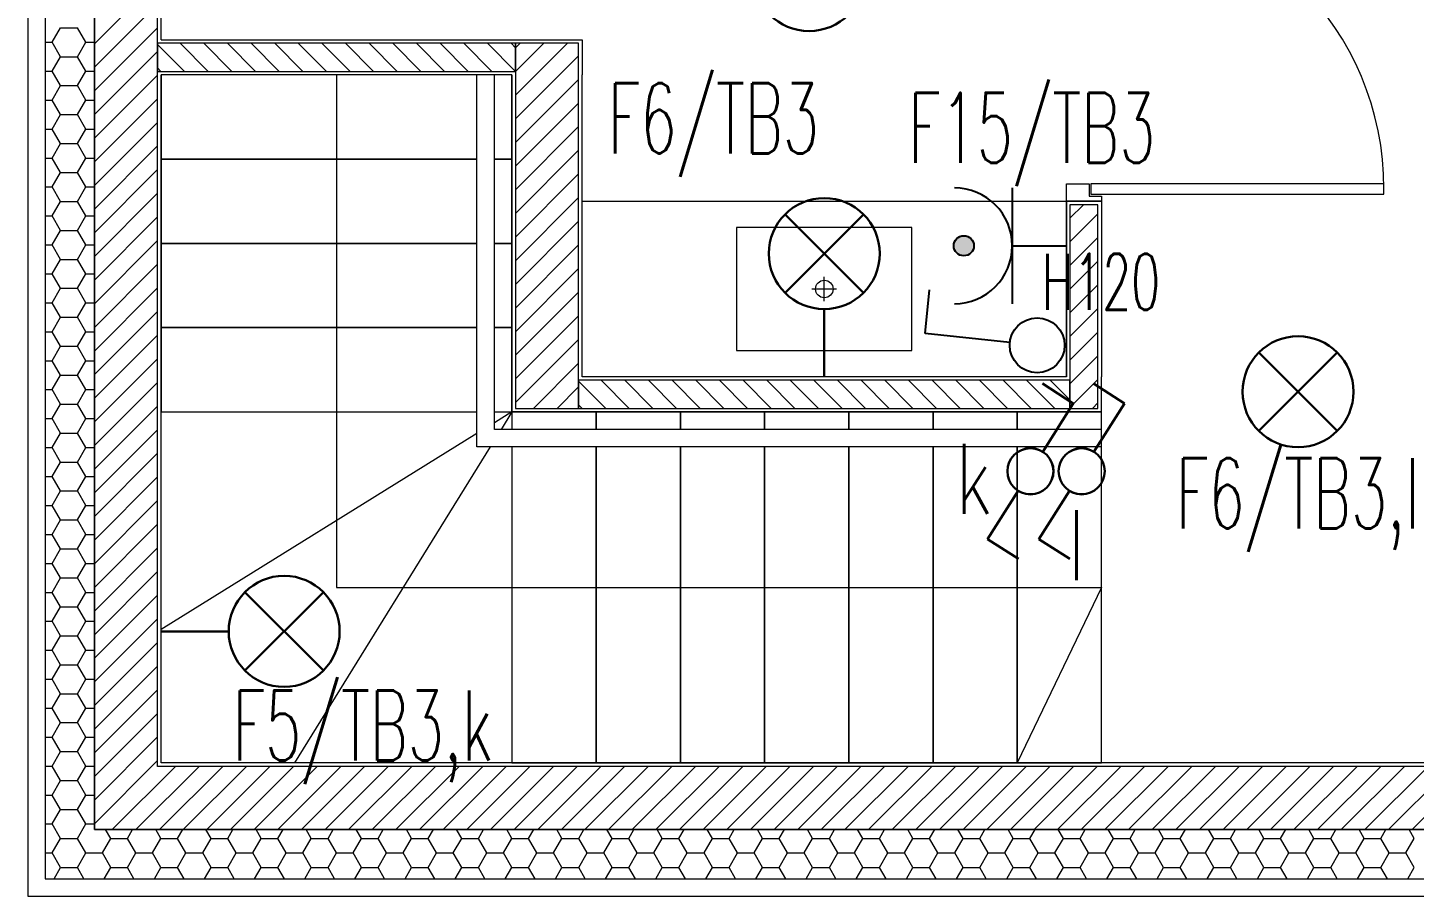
# Model space of a CAD drawing. Header units: millimetres. Extents: x 1780 to 154263, y -7240 to 17216.
# Drawn here: x 75131.7 to 75526.8, y 3478.2 to 3725.7 of the extents above; entities that cross this region are included whole.
import ezdxf

# ---------------------------------------------------------------- set-up
doc = ezdxf.new("R2010")
doc.units = ezdxf.units.MM
doc.linetypes.add('ACAD_ISO03W100', pattern=[30, 12, -18])
for name, color, linetype, lineweight in [('2d_SX_aranżacja drukowana', 200, 'Continuous', 5), ('2d_SX_gruba przekroje', 90, 'Continuous', 20), ('2d_SX_oznaczenia', 40, 'Continuous', 0), ('2d_SX_stolarka drzwiowa', 211, 'Continuous', 5), ('2d_SX_stolarka okznaczenia', 251, 'Continuous', 5), ('2d_SX_szraf', 251, 'Continuous', 0), ('2d_SX_warstwy', 181, 'Continuous', 9), ('2d_SX_widok', 10, 'Continuous', 9)]:
    doc.layers.add(name, color=color, linetype=linetype, lineweight=lineweight)
doc.layers.add('2d_SX_rewizja 18 września', color=210, linetype='Continuous')
doc.layers.add('60 instalacje elektryka', color=10, linetype='Continuous')
doc.styles.add('OPIS', font='simplex.shx', dxfattribs={"width": 0.7, "height": 4})

# ---------------------------------------------------------------- blocks, each defined once
blk = doc.blocks.new('PDKLD A2')
at = {"layer": '2d_SX_szraf'}
h = blk.add_hatch(dxfattribs=at)
h.set_pattern_fill('ANSI31', color=8, scale=1.5, angle=90, style=0)
h.set_pattern_definition([(135, (86662.648, -25769.462), (-3.367596, -3.367596), [])])
h.paths.add_polyline_path([(80503, -12476.24), (80503, -12468.24), (80401, -12468.24), (80401, -12476.24)])
h = blk.add_hatch(dxfattribs=at)
h.set_pattern_fill('ANSI31', color=8, scale=1.5, style=0)
h.set_pattern_definition([(45, (67367.7755, -18775.881), (-3.367596, 3.367596), [])])
h.paths.add_polyline_path([(80661, -12572.24), (80669, -12572.24), (80669, -12514.24), (80661, -12514.24)])
h = blk.add_hatch(dxfattribs=at)
h.set_pattern_fill('ANSI31', color=8, scale=1.5, angle=90, style=0)
h.set_pattern_definition([(135, (86782.648, -25865.462), (-3.367596, -3.367596), [])])
h.paths.add_polyline_path([(80661, -12572.24), (80661, -12564.24), (80521, -12564.24), (80521, -12572.24)])
at = {"layer": '2d_SX_aranżacja drukowana', "color": 8, "ltscale": 5}
for p, q in [((80522, -12563.24), (80522, -12513.24)), ((80522, -12513.24), (80660, -12513.24)), ((80660, -12513.24), (80660, -12563.24)), ((80660, -12563.24), (80522, -12563.24))]:
    blk.add_line(p, q, dxfattribs=at)
blk.add_lwpolyline([(80566, -12520.74), (80566, -12555.74), (80616, -12555.74), (80616, -12520.74)], close=True, dxfattribs=at)
for points in [[(80591, -12541.74), (80591, -12534.74)], [(80594.5, -12538.24), (80587.5, -12538.24)]]:
    blk.add_lwpolyline(points, dxfattribs=at)
blk.add_circle((80591, -12538.24), 2.5, dxfattribs=at)
at = {"layer": '2d_SX_gruba przekroje', "color": 8}
for p, q in [((80364, -11612.24), (80364, -12711.24)), ((80402, -12467.24), (80402, -12358.24)), ((80402, -12467.24), (80522, -12467.24)), ((80522, -12467.24), (80522, -12477.24)), ((80502, -12477.24), (80402, -12477.24)), ((80402, -12673.24), (80402, -12477.24)), ((80502, -12477.24), (80502, -12573.24)), ((80522, -12563.24), (80522, -12477.24)), ((80660, -12563.24), (80660, -12513.24)), ((80660, -12513.24), (80670, -12513.24)), ((80670, -12513.24), (80670, -12563.24)), ((80660, -12563.24), (80522, -12563.24)), ((80670, -12573.24), (80670, -12563.24)), ((80502, -12573.24), (80670, -12573.24)), ((80770, -12673.24), (80402, -12673.24)), ((80364, -12711.24), (81164, -12711.24))]:
    blk.add_line(p, q, dxfattribs=at)
at = {"layer": '2d_SX_oznaczenia', "color": 8, "ltscale": 0.5}
for p, q in [((80452, -12477.24), (80452, -12623.24)), ((80452, -12623.24), (80502, -12623.24)), ((80502, -12623.24), (80670, -12623.24)), ((80670, -12623.24), (80646, -12673.24))]:
    blk.add_line(p, q, dxfattribs=at)
at = {"layer": '2d_SX_stolarka drzwiowa', "color": 8}
blk.add_lwpolyline([(80666.5, -12508.24), (80666.5, -12511.74), (80670, -12511.74), (80670, -12513.24), (80660, -12513.24), (80660, -12508.24), (80666.5, -12508.24)], dxfattribs=at)
blk.add_lwpolyline([(80667, -12511.24), (80750.5, -12511.24), (80750.5, -12508.24), (80667, -12508.24)], close=True, dxfattribs=at)
at = {"layer": '2d_SX_stolarka okznaczenia', "color": 8}
blk.add_arc((80668.07, -12509.66), 82.43, 359.9492, 89.7025, dxfattribs=at)
at = {"layer": '2d_SX_szraf', "color": 8, "linetype": 'Continuous'}
for p, q in [((80383, -12468.34), (80401, -12450.34)), ((80383, -12475.07), (80401, -12457.07)), ((80370.99, -12467.92), (80373.38, -12463.8)), ((80373.38, -12463.8), (80378.14, -12463.8)), ((80380.52, -12467.92), (80378.14, -12463.8)), ((80383, -12481.81), (80401, -12463.81)), ((80369, -12467.92), (80370.99, -12467.92)), ((80373.38, -12472.05), (80370.99, -12467.92)), ((80378.14, -12472.05), (80380.52, -12467.92)), ((80380.52, -12467.92), (80383, -12467.92)), ((80503, -12469.57), (80504.34, -12468.24)), ((80503, -12476.31), (80511.07, -12468.24)), ((80503, -12483.04), (80517.81, -12468.24)), ((80370.99, -12476.17), (80373.38, -12472.05)), ((80373.38, -12472.05), (80378.14, -12472.05)), ((80380.52, -12476.17), (80378.14, -12472.05)), ((80383, -12488.54), (80401, -12470.54)), ((80503, -12489.78), (80521, -12471.78)), ((80369, -12476.17), (80370.99, -12476.17)), ((80373.38, -12480.3), (80370.99, -12476.17)), ((80378.14, -12480.3), (80380.52, -12476.17)), ((80380.52, -12476.17), (80383, -12476.17)), ((80383, -12495.28), (80401, -12477.28)), ((80370.99, -12484.42), (80373.38, -12480.3)), ((80373.38, -12480.3), (80378.14, -12480.3)), ((80380.52, -12484.42), (80378.14, -12480.3)), ((80503, -12496.51), (80521, -12478.51)), ((80369, -12484.42), (80370.99, -12484.42)), ((80373.38, -12488.55), (80370.99, -12484.42)), ((80378.14, -12488.55), (80380.52, -12484.42)), ((80380.52, -12484.42), (80383, -12484.42)), ((80383, -12502.01), (80401, -12484.01)), ((80503, -12503.25), (80521, -12485.25)), ((80370.99, -12492.67), (80373.38, -12488.55)), ((80373.38, -12488.55), (80378.14, -12488.55)), ((80380.52, -12492.67), (80378.14, -12488.55)), ((80369, -12492.67), (80370.99, -12492.67)), ((80373.38, -12496.79), (80370.99, -12492.67)), ((80378.14, -12496.79), (80380.52, -12492.67)), ((80380.52, -12492.67), (80383, -12492.67)), ((80383, -12508.75), (80401, -12490.75)), ((80503, -12509.98), (80521, -12491.98)), ((80370.99, -12500.92), (80373.38, -12496.79)), ((80373.38, -12496.79), (80378.14, -12496.79)), ((80380.52, -12500.92), (80378.14, -12496.79)), ((80383, -12515.49), (80401, -12497.49)), ((80369, -12500.92), (80370.99, -12500.92)), ((80373.38, -12505.04), (80370.99, -12500.92)), ((80378.14, -12505.04), (80380.52, -12500.92)), ((80380.52, -12500.92), (80383, -12500.92)), ((80503, -12516.72), (80521, -12498.72)), ((80370.99, -12509.17), (80373.38, -12505.04)), ((80373.38, -12505.04), (80378.14, -12505.04)), ((80380.52, -12509.17), (80378.14, -12505.04)), ((80383, -12522.22), (80401, -12504.22)), ((80503, -12523.45), (80521, -12505.45)), ((80369, -12509.17), (80370.99, -12509.17)), ((80373.38, -12513.29), (80370.99, -12509.17)), ((80378.14, -12513.29), (80380.52, -12509.17)), ((80380.52, -12509.17), (80383, -12509.17)), ((80370.99, -12517.42), (80373.38, -12513.29)), ((80373.38, -12513.29), (80378.14, -12513.29)), ((80380.52, -12517.42), (80378.14, -12513.29)), ((80383, -12528.96), (80401, -12510.96)), ((80503, -12530.19), (80521, -12512.19)), ((80369, -12517.42), (80370.99, -12517.42)), ((80373.38, -12521.54), (80370.99, -12517.42)), ((80378.14, -12521.54), (80380.52, -12517.42)), ((80380.52, -12517.42), (80383, -12517.42)), ((80383, -12535.69), (80401, -12517.69)), ((80370.99, -12525.67), (80373.38, -12521.54)), ((80373.38, -12521.54), (80378.14, -12521.54)), ((80380.52, -12525.67), (80378.14, -12521.54)), ((80503, -12536.92), (80521, -12518.92)), ((80369, -12525.67), (80370.99, -12525.67)), ((80373.38, -12529.79), (80370.99, -12525.67)), ((80378.14, -12529.79), (80380.52, -12525.67)), ((80380.52, -12525.67), (80383, -12525.67)), ((80383, -12542.43), (80401, -12524.43)), ((80503, -12543.66), (80521, -12525.66)), ((80370.99, -12533.91), (80373.38, -12529.79)), ((80373.38, -12529.79), (80378.14, -12529.79)), ((80380.52, -12533.91), (80378.14, -12529.79)), ((80383, -12549.16), (80401, -12531.16)), ((80503, -12550.39), (80521, -12532.39)), ((80369, -12533.91), (80370.99, -12533.91)), ((80373.38, -12538.04), (80370.99, -12533.91)), ((80378.14, -12538.04), (80380.52, -12533.91)), ((80380.52, -12533.91), (80383, -12533.91)), ((80370.99, -12542.16), (80373.38, -12538.04)), ((80373.38, -12538.04), (80378.14, -12538.04)), ((80380.52, -12542.16), (80378.14, -12538.04)), ((80383, -12555.9), (80401, -12537.9)), ((80503, -12557.13), (80521, -12539.13)), ((80369, -12542.16), (80370.99, -12542.16)), ((80373.38, -12546.29), (80370.99, -12542.16)), ((80378.14, -12546.29), (80380.52, -12542.16)), ((80380.52, -12542.16), (80383, -12542.16)), ((80383, -12562.63), (80401, -12544.63)), ((80370.99, -12550.41), (80373.38, -12546.29)), ((80373.38, -12546.29), (80378.14, -12546.29)), ((80380.52, -12550.41), (80378.14, -12546.29)), ((80503, -12563.86), (80521, -12545.86)), ((80369, -12550.41), (80370.99, -12550.41)), ((80373.38, -12554.54), (80370.99, -12550.41)), ((80378.14, -12554.54), (80380.52, -12550.41)), ((80380.52, -12550.41), (80383, -12550.41)), ((80383, -12569.37), (80401, -12551.37)), ((80503, -12570.6), (80521, -12552.6)), ((80370.99, -12558.66), (80373.38, -12554.54)), ((80373.38, -12554.54), (80378.14, -12554.54)), ((80380.52, -12558.66), (80378.14, -12554.54)), ((80369, -12558.66), (80370.99, -12558.66)), ((80373.38, -12562.79), (80370.99, -12558.66)), ((80378.14, -12562.79), (80380.52, -12558.66)), ((80380.52, -12558.66), (80383, -12558.66)), ((80383, -12576.1), (80401, -12558.1)), ((80508.1, -12572.24), (80521, -12559.34)), ((80370.99, -12566.91), (80373.38, -12562.79)), ((80373.38, -12562.79), (80378.14, -12562.79)), ((80380.52, -12566.91), (80378.14, -12562.79)), ((80383, -12582.84), (80401, -12564.84)), ((80369, -12566.91), (80370.99, -12566.91)), ((80373.38, -12571.04), (80370.99, -12566.91)), ((80378.14, -12571.04), (80380.52, -12566.91)), ((80380.52, -12566.91), (80383, -12566.91)), ((80514.84, -12572.24), (80521, -12566.07)), ((80370.99, -12575.16), (80373.38, -12571.04)), ((80373.38, -12571.04), (80378.14, -12571.04)), ((80380.52, -12575.16), (80378.14, -12571.04)), ((80383, -12589.57), (80401, -12571.57)), ((80369, -12575.16), (80370.99, -12575.16)), ((80373.38, -12579.28), (80370.99, -12575.16)), ((80378.14, -12579.28), (80380.52, -12575.16)), ((80380.52, -12575.16), (80383, -12575.16)), ((80370.99, -12583.41), (80373.38, -12579.28)), ((80373.38, -12579.28), (80378.14, -12579.28)), ((80380.52, -12583.41), (80378.14, -12579.28)), ((80383, -12596.31), (80401, -12578.31)), ((80369, -12583.41), (80370.99, -12583.41)), ((80373.38, -12587.53), (80370.99, -12583.41)), ((80378.14, -12587.53), (80380.52, -12583.41)), ((80380.52, -12583.41), (80383, -12583.41)), ((80383, -12603.04), (80401, -12585.04)), ((80370.99, -12591.66), (80373.38, -12587.53)), ((80373.38, -12587.53), (80378.14, -12587.53)), ((80380.52, -12591.66), (80378.14, -12587.53)), ((80369, -12591.66), (80370.99, -12591.66)), ((80373.38, -12595.78), (80370.99, -12591.66)), ((80378.14, -12595.78), (80380.52, -12591.66)), ((80380.52, -12591.66), (80383, -12591.66)), ((80383, -12609.78), (80401, -12591.78)), ((80370.99, -12599.91), (80373.38, -12595.78)), ((80373.38, -12595.78), (80378.14, -12595.78)), ((80380.52, -12599.91), (80378.14, -12595.78)), ((80369, -12599.91), (80370.99, -12599.91)), ((80373.38, -12604.03), (80370.99, -12599.91)), ((80378.14, -12604.03), (80380.52, -12599.91)), ((80380.52, -12599.91), (80383, -12599.91)), ((80383, -12616.51), (80401, -12598.51)), ((80370.99, -12608.16), (80373.38, -12604.03)), ((80373.38, -12604.03), (80378.14, -12604.03)), ((80380.52, -12608.16), (80378.14, -12604.03)), ((80369, -12608.16), (80370.99, -12608.16)), ((80373.38, -12612.28), (80370.99, -12608.16)), ((80378.14, -12612.28), (80380.52, -12608.16)), ((80380.52, -12608.16), (80383, -12608.16)), ((80383, -12623.25), (80401, -12605.25)), ((80370.99, -12616.4), (80373.38, -12612.28)), ((80373.38, -12612.28), (80378.14, -12612.28)), ((80380.52, -12616.4), (80378.14, -12612.28)), ((80383, -12629.98), (80401, -12611.98)), ((80369, -12616.4), (80370.99, -12616.4)), ((80373.38, -12620.53), (80370.99, -12616.4)), ((80378.14, -12620.53), (80380.52, -12616.4)), ((80380.52, -12616.4), (80383, -12616.4)), ((80370.99, -12624.65), (80373.38, -12620.53)), ((80373.38, -12620.53), (80378.14, -12620.53)), ((80380.52, -12624.65), (80378.14, -12620.53)), ((80383, -12636.72), (80401, -12618.72)), ((80369, -12624.65), (80370.99, -12624.65)), ((80373.38, -12628.78), (80370.99, -12624.65)), ((80378.14, -12628.78), (80380.52, -12624.65)), ((80380.52, -12624.65), (80383, -12624.65)), ((80383, -12643.45), (80401, -12625.45)), ((80370.99, -12632.9), (80373.38, -12628.78)), ((80373.38, -12628.78), (80378.14, -12628.78)), ((80380.52, -12632.9), (80378.14, -12628.78)), ((80383, -12650.19), (80401, -12632.19)), ((80369, -12632.9), (80370.99, -12632.9)), ((80373.38, -12637.03), (80370.99, -12632.9)), ((80378.14, -12637.03), (80380.52, -12632.9)), ((80380.52, -12632.9), (80383, -12632.9)), ((80370.99, -12641.15), (80373.38, -12637.03)), ((80373.38, -12637.03), (80378.14, -12637.03)), ((80380.52, -12641.15), (80378.14, -12637.03)), ((80383, -12656.92), (80401, -12638.92)), ((80369, -12641.15), (80370.99, -12641.15)), ((80373.38, -12645.28), (80370.99, -12641.15)), ((80378.14, -12645.28), (80380.52, -12641.15)), ((80380.52, -12641.15), (80383, -12641.15)), ((80370.99, -12649.4), (80373.38, -12645.28)), ((80373.38, -12645.28), (80378.14, -12645.28)), ((80380.52, -12649.4), (80378.14, -12645.28)), ((80383, -12663.66), (80401, -12645.66)), ((80369, -12649.4), (80370.99, -12649.4)), ((80373.38, -12653.52), (80370.99, -12649.4)), ((80378.14, -12653.52), (80380.52, -12649.4)), ((80380.52, -12649.4), (80383, -12649.4)), ((80370.99, -12657.65), (80373.38, -12653.52)), ((80373.38, -12653.52), (80378.14, -12653.52)), ((80380.52, -12657.65), (80378.14, -12653.52)), ((80383, -12670.39), (80401, -12652.39)), ((80369, -12657.65), (80370.99, -12657.65)), ((80373.38, -12661.77), (80370.99, -12657.65)), ((80378.14, -12661.77), (80380.52, -12657.65)), ((80380.52, -12657.65), (80383, -12657.65)), ((80383, -12677.13), (80401, -12659.13)), ((80370.99, -12665.9), (80373.38, -12661.77)), ((80373.38, -12661.77), (80378.14, -12661.77)), ((80380.52, -12665.9), (80378.14, -12661.77)), ((80369, -12665.9), (80370.99, -12665.9)), ((80373.38, -12670.02), (80370.99, -12665.9)), ((80378.14, -12670.02), (80380.52, -12665.9)), ((80380.52, -12665.9), (80383, -12665.9)), ((80383, -12683.86), (80401, -12665.86)), ((80370.99, -12674.15), (80373.38, -12670.02)), ((80373.38, -12670.02), (80378.14, -12670.02)), ((80380.52, -12674.15), (80378.14, -12670.02)), ((80369, -12674.15), (80370.99, -12674.15)), ((80373.38, -12678.27), (80370.99, -12674.15)), ((80378.14, -12678.27), (80380.52, -12674.15)), ((80380.52, -12674.15), (80383, -12674.15)), ((80383, -12690.6), (80401, -12672.6)), ((80388.1, -12692.24), (80406.1, -12674.24)), ((80394.84, -12692.24), (80412.84, -12674.24)), ((80401.57, -12692.24), (80419.57, -12674.24)), ((80408.31, -12692.24), (80426.31, -12674.24)), ((80415.04, -12692.24), (80433.04, -12674.24)), ((80421.78, -12692.24), (80439.78, -12674.24)), ((80428.51, -12692.24), (80446.51, -12674.24)), ((80435.25, -12692.24), (80453.25, -12674.24)), ((80441.98, -12692.24), (80459.98, -12674.24)), ((80448.72, -12692.24), (80466.72, -12674.24)), ((80455.45, -12692.24), (80473.45, -12674.24)), ((80462.19, -12692.24), (80480.19, -12674.24)), ((80468.92, -12692.24), (80486.92, -12674.24)), ((80475.66, -12692.24), (80493.66, -12674.24)), ((80482.39, -12692.24), (80500.39, -12674.24)), ((80489.13, -12692.24), (80507.13, -12674.24)), ((80495.87, -12692.24), (80513.87, -12674.24)), ((80502.6, -12692.24), (80520.6, -12674.24)), ((80509.34, -12692.24), (80527.34, -12674.24)), ((80516.07, -12692.24), (80534.07, -12674.24)), ((80522.81, -12692.24), (80540.81, -12674.24)), ((80529.54, -12692.24), (80547.54, -12674.24)), ((80536.28, -12692.24), (80554.28, -12674.24)), ((80543.01, -12692.24), (80561.01, -12674.24)), ((80549.75, -12692.24), (80567.75, -12674.24)), ((80556.48, -12692.24), (80574.48, -12674.24)), ((80563.22, -12692.24), (80581.22, -12674.24)), ((80569.95, -12692.24), (80587.95, -12674.24)), ((80576.69, -12692.24), (80594.69, -12674.24)), ((80583.42, -12692.24), (80601.42, -12674.24)), ((80590.16, -12692.24), (80608.16, -12674.24)), ((80596.89, -12692.24), (80614.89, -12674.24)), ((80603.63, -12692.24), (80621.63, -12674.24)), ((80610.36, -12692.24), (80628.36, -12674.24)), ((80617.1, -12692.24), (80635.1, -12674.24)), ((80623.83, -12692.24), (80641.83, -12674.24)), ((80630.57, -12692.24), (80648.57, -12674.24)), ((80637.3, -12692.24), (80655.3, -12674.24)), ((80644.04, -12692.24), (80662.04, -12674.24)), ((80650.77, -12692.24), (80668.77, -12674.24)), ((80657.51, -12692.24), (80675.51, -12674.24)), ((80664.25, -12692.24), (80682.25, -12674.24)), ((80670.98, -12692.24), (80688.98, -12674.24)), ((80677.72, -12692.24), (80695.72, -12674.24)), ((80684.45, -12692.24), (80702.45, -12674.24)), ((80691.19, -12692.24), (80709.19, -12674.24)), ((80697.92, -12692.24), (80715.92, -12674.24)), ((80704.66, -12692.24), (80722.66, -12674.24)), ((80711.39, -12692.24), (80729.39, -12674.24)), ((80718.13, -12692.24), (80736.13, -12674.24)), ((80724.86, -12692.24), (80742.86, -12674.24)), ((80731.6, -12692.24), (80749.6, -12674.24)), ((80738.33, -12692.24), (80756.33, -12674.24)), ((80745.07, -12692.24), (80763.07, -12674.24)), ((80751.8, -12692.24), (80769.8, -12674.24)), ((80758.54, -12692.24), (80776.54, -12674.24)), ((80370.99, -12682.4), (80373.38, -12678.27)), ((80373.38, -12678.27), (80378.14, -12678.27)), ((80380.52, -12682.4), (80378.14, -12678.27)), ((80369, -12682.4), (80370.99, -12682.4)), ((80373.38, -12686.52), (80370.99, -12682.4)), ((80378.14, -12686.52), (80380.52, -12682.4)), ((80380.52, -12682.4), (80383, -12682.4)), ((80370.99, -12690.64), (80373.38, -12686.52)), ((80373.38, -12686.52), (80378.14, -12686.52)), ((80380.52, -12690.64), (80378.14, -12686.52)), ((80369, -12690.64), (80370.99, -12690.64)), ((80373.38, -12694.77), (80370.99, -12690.64)), ((80378.14, -12694.77), (80380.52, -12690.64)), ((80380.52, -12690.64), (80383, -12690.64)), ((80370.99, -12698.89), (80373.38, -12694.77)), ((80373.38, -12694.77), (80378.14, -12694.77)), ((80380.52, -12698.89), (80378.14, -12694.77)), ((80385.28, -12698.89), (80387.66, -12694.77)), ((80387.66, -12694.77), (80386.2, -12692.24)), ((80387.66, -12694.77), (80392.43, -12694.77)), ((80392.43, -12694.77), (80393.89, -12692.24)), ((80394.81, -12698.89), (80392.43, -12694.77)), ((80399.57, -12698.89), (80401.95, -12694.77)), ((80401.95, -12694.77), (80400.49, -12692.24)), ((80401.95, -12694.77), (80406.71, -12694.77)), ((80406.71, -12694.77), (80408.18, -12692.24)), ((80409.09, -12698.89), (80406.71, -12694.77)), ((80413.86, -12698.89), (80416.24, -12694.77)), ((80416.24, -12694.77), (80414.78, -12692.24)), ((80416.24, -12694.77), (80421, -12694.77)), ((80421, -12694.77), (80422.46, -12692.24)), ((80423.38, -12698.89), (80421, -12694.77)), ((80428.14, -12698.89), (80430.53, -12694.77)), ((80430.53, -12694.77), (80429.06, -12692.24)), ((80430.53, -12694.77), (80435.29, -12694.77)), ((80435.29, -12694.77), (80436.75, -12692.24)), ((80437.67, -12698.89), (80435.29, -12694.77)), ((80442.43, -12698.89), (80444.81, -12694.77)), ((80444.81, -12694.77), (80443.35, -12692.24)), ((80444.81, -12694.77), (80449.58, -12694.77)), ((80449.58, -12694.77), (80451.04, -12692.24)), ((80451.96, -12698.89), (80449.58, -12694.77)), ((80456.72, -12698.89), (80459.1, -12694.77)), ((80459.1, -12694.77), (80457.64, -12692.24)), ((80459.1, -12694.77), (80463.86, -12694.77)), ((80463.86, -12694.77), (80465.33, -12692.24)), ((80466.24, -12698.89), (80463.86, -12694.77)), ((80471.01, -12698.89), (80473.39, -12694.77)), ((80473.39, -12694.77), (80471.93, -12692.24)), ((80473.39, -12694.77), (80478.15, -12694.77)), ((80478.15, -12694.77), (80479.61, -12692.24)), ((80480.53, -12698.89), (80478.15, -12694.77)), ((80485.29, -12698.89), (80487.68, -12694.77)), ((80487.68, -12694.77), (80486.21, -12692.24)), ((80487.68, -12694.77), (80492.44, -12694.77)), ((80492.44, -12694.77), (80493.9, -12692.24)), ((80494.82, -12698.89), (80492.44, -12694.77)), ((80499.58, -12698.89), (80501.96, -12694.77)), ((80501.96, -12694.77), (80500.5, -12692.24)), ((80501.96, -12694.77), (80506.73, -12694.77)), ((80506.73, -12694.77), (80508.19, -12692.24)), ((80509.11, -12698.89), (80506.73, -12694.77)), ((80513.87, -12698.89), (80516.25, -12694.77)), ((80516.25, -12694.77), (80514.79, -12692.24)), ((80516.25, -12694.77), (80521.01, -12694.77)), ((80521.01, -12694.77), (80522.48, -12692.24)), ((80523.39, -12698.89), (80521.01, -12694.77)), ((80528.16, -12698.89), (80530.54, -12694.77)), ((80530.54, -12694.77), (80529.08, -12692.24)), ((80530.54, -12694.77), (80535.3, -12694.77)), ((80535.3, -12694.77), (80536.76, -12692.24)), ((80537.68, -12698.89), (80535.3, -12694.77)), ((80542.44, -12698.89), (80544.83, -12694.77)), ((80544.83, -12694.77), (80543.36, -12692.24)), ((80544.83, -12694.77), (80549.59, -12694.77)), ((80549.59, -12694.77), (80551.05, -12692.24)), ((80551.97, -12698.89), (80549.59, -12694.77)), ((80556.73, -12698.89), (80559.11, -12694.77)), ((80559.11, -12694.77), (80557.65, -12692.24)), ((80559.11, -12694.77), (80563.88, -12694.77)), ((80563.88, -12694.77), (80565.34, -12692.24)), ((80566.26, -12698.89), (80563.88, -12694.77)), ((80571.02, -12698.89), (80573.4, -12694.77)), ((80573.4, -12694.77), (80571.94, -12692.24)), ((80573.4, -12694.77), (80578.16, -12694.77)), ((80578.16, -12694.77), (80579.63, -12692.24)), ((80580.54, -12698.89), (80578.16, -12694.77)), ((80585.31, -12698.89), (80587.69, -12694.77)), ((80587.69, -12694.77), (80586.23, -12692.24)), ((80587.69, -12694.77), (80592.45, -12694.77)), ((80592.45, -12694.77), (80593.91, -12692.24)), ((80594.83, -12698.89), (80592.45, -12694.77)), ((80599.59, -12698.89), (80601.98, -12694.77)), ((80601.98, -12694.77), (80600.51, -12692.24)), ((80601.98, -12694.77), (80606.74, -12694.77)), ((80606.74, -12694.77), (80608.2, -12692.24)), ((80609.12, -12698.89), (80606.74, -12694.77)), ((80613.88, -12698.89), (80616.26, -12694.77)), ((80616.26, -12694.77), (80614.8, -12692.24)), ((80616.26, -12694.77), (80621.03, -12694.77)), ((80621.03, -12694.77), (80622.49, -12692.24)), ((80623.41, -12698.89), (80621.03, -12694.77)), ((80628.17, -12698.89), (80630.55, -12694.77)), ((80630.55, -12694.77), (80629.09, -12692.24)), ((80630.55, -12694.77), (80635.31, -12694.77)), ((80635.31, -12694.77), (80636.78, -12692.24)), ((80637.69, -12698.89), (80635.31, -12694.77)), ((80642.46, -12698.89), (80644.84, -12694.77)), ((80644.84, -12694.77), (80643.38, -12692.24)), ((80644.84, -12694.77), (80649.6, -12694.77)), ((80649.6, -12694.77), (80651.06, -12692.24)), ((80651.98, -12698.89), (80649.6, -12694.77)), ((80656.74, -12698.89), (80659.13, -12694.77)), ((80659.13, -12694.77), (80657.66, -12692.24)), ((80659.13, -12694.77), (80663.89, -12694.77)), ((80663.89, -12694.77), (80665.35, -12692.24)), ((80666.27, -12698.89), (80663.89, -12694.77)), ((80671.03, -12698.89), (80673.41, -12694.77)), ((80673.41, -12694.77), (80671.95, -12692.24)), ((80673.41, -12694.77), (80678.18, -12694.77)), ((80678.18, -12694.77), (80679.64, -12692.24)), ((80680.56, -12698.89), (80678.18, -12694.77)), ((80685.32, -12698.89), (80687.7, -12694.77)), ((80687.7, -12694.77), (80686.24, -12692.24)), ((80687.7, -12694.77), (80692.46, -12694.77)), ((80692.46, -12694.77), (80693.93, -12692.24)), ((80694.84, -12698.89), (80692.46, -12694.77)), ((80699.61, -12698.89), (80701.99, -12694.77)), ((80701.99, -12694.77), (80700.53, -12692.24)), ((80701.99, -12694.77), (80706.75, -12694.77)), ((80706.75, -12694.77), (80708.21, -12692.24)), ((80709.13, -12698.89), (80706.75, -12694.77)), ((80713.89, -12698.89), (80716.28, -12694.77)), ((80716.28, -12694.77), (80714.81, -12692.24)), ((80716.28, -12694.77), (80721.04, -12694.77)), ((80721.04, -12694.77), (80722.5, -12692.24)), ((80723.42, -12698.89), (80721.04, -12694.77)), ((80728.18, -12698.89), (80730.56, -12694.77)), ((80730.56, -12694.77), (80729.1, -12692.24)), ((80730.56, -12694.77), (80735.33, -12694.77)), ((80735.33, -12694.77), (80736.79, -12692.24)), ((80737.71, -12698.89), (80735.33, -12694.77)), ((80742.47, -12698.89), (80744.85, -12694.77)), ((80744.85, -12694.77), (80743.39, -12692.24)), ((80744.85, -12694.77), (80749.61, -12694.77)), ((80749.61, -12694.77), (80751.08, -12692.24)), ((80751.99, -12698.89), (80749.61, -12694.77)), ((80756.76, -12698.89), (80759.14, -12694.77)), ((80759.14, -12694.77), (80757.68, -12692.24)), ((80369, -12698.89), (80370.99, -12698.89)), ((80373.38, -12703.02), (80370.99, -12698.89)), ((80378.14, -12703.02), (80380.52, -12698.89)), ((80380.52, -12698.89), (80385.28, -12698.89)), ((80387.66, -12703.02), (80385.28, -12698.89)), ((80392.43, -12703.02), (80394.81, -12698.89)), ((80394.81, -12698.89), (80399.57, -12698.89)), ((80401.95, -12703.02), (80399.57, -12698.89)), ((80406.71, -12703.02), (80409.09, -12698.89)), ((80409.09, -12698.89), (80413.86, -12698.89)), ((80416.24, -12703.02), (80413.86, -12698.89)), ((80421, -12703.02), (80423.38, -12698.89)), ((80423.38, -12698.89), (80428.14, -12698.89)), ((80430.53, -12703.02), (80428.14, -12698.89)), ((80435.29, -12703.02), (80437.67, -12698.89)), ((80437.67, -12698.89), (80442.43, -12698.89)), ((80444.81, -12703.02), (80442.43, -12698.89)), ((80449.58, -12703.02), (80451.96, -12698.89)), ((80451.96, -12698.89), (80456.72, -12698.89)), ((80459.1, -12703.02), (80456.72, -12698.89)), ((80463.86, -12703.02), (80466.24, -12698.89)), ((80466.24, -12698.89), (80471.01, -12698.89)), ((80473.39, -12703.02), (80471.01, -12698.89)), ((80478.15, -12703.02), (80480.53, -12698.89)), ((80480.53, -12698.89), (80485.29, -12698.89)), ((80487.68, -12703.02), (80485.29, -12698.89)), ((80492.44, -12703.02), (80494.82, -12698.89)), ((80494.82, -12698.89), (80499.58, -12698.89)), ((80501.96, -12703.02), (80499.58, -12698.89)), ((80506.73, -12703.02), (80509.11, -12698.89)), ((80509.11, -12698.89), (80513.87, -12698.89)), ((80516.25, -12703.02), (80513.87, -12698.89)), ((80521.01, -12703.02), (80523.39, -12698.89)), ((80523.39, -12698.89), (80528.16, -12698.89)), ((80530.54, -12703.02), (80528.16, -12698.89)), ((80535.3, -12703.02), (80537.68, -12698.89)), ((80537.68, -12698.89), (80542.44, -12698.89)), ((80544.83, -12703.02), (80542.44, -12698.89)), ((80549.59, -12703.02), (80551.97, -12698.89)), ((80551.97, -12698.89), (80556.73, -12698.89)), ((80559.11, -12703.02), (80556.73, -12698.89)), ((80563.88, -12703.02), (80566.26, -12698.89)), ((80566.26, -12698.89), (80571.02, -12698.89)), ((80573.4, -12703.02), (80571.02, -12698.89)), ((80578.16, -12703.02), (80580.54, -12698.89)), ((80580.54, -12698.89), (80585.31, -12698.89)), ((80587.69, -12703.02), (80585.31, -12698.89)), ((80592.45, -12703.02), (80594.83, -12698.89)), ((80594.83, -12698.89), (80599.59, -12698.89)), ((80601.98, -12703.02), (80599.59, -12698.89)), ((80606.74, -12703.02), (80609.12, -12698.89)), ((80609.12, -12698.89), (80613.88, -12698.89)), ((80616.26, -12703.02), (80613.88, -12698.89)), ((80621.03, -12703.02), (80623.41, -12698.89)), ((80623.41, -12698.89), (80628.17, -12698.89)), ((80630.55, -12703.02), (80628.17, -12698.89)), ((80635.31, -12703.02), (80637.69, -12698.89)), ((80637.69, -12698.89), (80642.46, -12698.89)), ((80644.84, -12703.02), (80642.46, -12698.89)), ((80649.6, -12703.02), (80651.98, -12698.89)), ((80651.98, -12698.89), (80656.74, -12698.89)), ((80659.13, -12703.02), (80656.74, -12698.89)), ((80663.89, -12703.02), (80666.27, -12698.89)), ((80666.27, -12698.89), (80671.03, -12698.89)), ((80673.41, -12703.02), (80671.03, -12698.89)), ((80678.18, -12703.02), (80680.56, -12698.89)), ((80680.56, -12698.89), (80685.32, -12698.89)), ((80687.7, -12703.02), (80685.32, -12698.89)), ((80692.46, -12703.02), (80694.84, -12698.89)), ((80694.84, -12698.89), (80699.61, -12698.89)), ((80701.99, -12703.02), (80699.61, -12698.89)), ((80706.75, -12703.02), (80709.13, -12698.89)), ((80709.13, -12698.89), (80713.89, -12698.89)), ((80716.28, -12703.02), (80713.89, -12698.89)), ((80721.04, -12703.02), (80723.42, -12698.89)), ((80723.42, -12698.89), (80728.18, -12698.89)), ((80730.56, -12703.02), (80728.18, -12698.89)), ((80735.33, -12703.02), (80737.71, -12698.89)), ((80737.71, -12698.89), (80742.47, -12698.89)), ((80744.85, -12703.02), (80742.47, -12698.89)), ((80749.61, -12703.02), (80751.99, -12698.89)), ((80751.99, -12698.89), (80756.76, -12698.89)), ((80759.14, -12703.02), (80756.76, -12698.89)), ((80371.52, -12706.24), (80373.38, -12703.02)), ((80373.38, -12703.02), (80378.14, -12703.02)), ((80380, -12706.24), (80378.14, -12703.02)), ((80385.8, -12706.24), (80387.66, -12703.02)), ((80387.66, -12703.02), (80392.43, -12703.02)), ((80394.28, -12706.24), (80392.43, -12703.02)), ((80400.09, -12706.24), (80401.95, -12703.02)), ((80401.95, -12703.02), (80406.71, -12703.02)), ((80408.57, -12706.24), (80406.71, -12703.02)), ((80414.38, -12706.24), (80416.24, -12703.02)), ((80416.24, -12703.02), (80421, -12703.02)), ((80422.86, -12706.24), (80421, -12703.02)), ((80428.67, -12706.24), (80430.53, -12703.02)), ((80430.53, -12703.02), (80435.29, -12703.02)), ((80437.15, -12706.24), (80435.29, -12703.02)), ((80442.95, -12706.24), (80444.81, -12703.02)), ((80444.81, -12703.02), (80449.58, -12703.02)), ((80451.43, -12706.24), (80449.58, -12703.02)), ((80457.24, -12706.24), (80459.1, -12703.02)), ((80459.1, -12703.02), (80463.86, -12703.02)), ((80465.72, -12706.24), (80463.86, -12703.02)), ((80471.53, -12706.24), (80473.39, -12703.02)), ((80473.39, -12703.02), (80478.15, -12703.02)), ((80480.01, -12706.24), (80478.15, -12703.02)), ((80485.82, -12706.24), (80487.68, -12703.02)), ((80487.68, -12703.02), (80492.44, -12703.02)), ((80494.3, -12706.24), (80492.44, -12703.02)), ((80500.1, -12706.24), (80501.96, -12703.02)), ((80501.96, -12703.02), (80506.73, -12703.02)), ((80508.58, -12706.24), (80506.73, -12703.02)), ((80514.39, -12706.24), (80516.25, -12703.02)), ((80516.25, -12703.02), (80521.01, -12703.02)), ((80522.87, -12706.24), (80521.01, -12703.02)), ((80528.68, -12706.24), (80530.54, -12703.02)), ((80530.54, -12703.02), (80535.3, -12703.02)), ((80537.16, -12706.24), (80535.3, -12703.02)), ((80542.97, -12706.24), (80544.83, -12703.02)), ((80544.83, -12703.02), (80549.59, -12703.02)), ((80551.45, -12706.24), (80549.59, -12703.02)), ((80557.25, -12706.24), (80559.11, -12703.02)), ((80559.11, -12703.02), (80563.88, -12703.02)), ((80565.73, -12706.24), (80563.88, -12703.02)), ((80571.54, -12706.24), (80573.4, -12703.02)), ((80573.4, -12703.02), (80578.16, -12703.02)), ((80580.02, -12706.24), (80578.16, -12703.02)), ((80585.83, -12706.24), (80587.69, -12703.02)), ((80587.69, -12703.02), (80592.45, -12703.02)), ((80594.31, -12706.24), (80592.45, -12703.02)), ((80600.12, -12706.24), (80601.98, -12703.02)), ((80601.98, -12703.02), (80606.74, -12703.02)), ((80608.6, -12706.24), (80606.74, -12703.02)), ((80614.4, -12706.24), (80616.26, -12703.02)), ((80616.26, -12703.02), (80621.03, -12703.02)), ((80622.88, -12706.24), (80621.03, -12703.02)), ((80628.69, -12706.24), (80630.55, -12703.02)), ((80630.55, -12703.02), (80635.31, -12703.02)), ((80637.17, -12706.24), (80635.31, -12703.02)), ((80642.98, -12706.24), (80644.84, -12703.02)), ((80644.84, -12703.02), (80649.6, -12703.02)), ((80651.46, -12706.24), (80649.6, -12703.02)), ((80657.27, -12706.24), (80659.13, -12703.02)), ((80659.13, -12703.02), (80663.89, -12703.02)), ((80665.75, -12706.24), (80663.89, -12703.02)), ((80671.55, -12706.24), (80673.41, -12703.02)), ((80673.41, -12703.02), (80678.18, -12703.02)), ((80680.03, -12706.24), (80678.18, -12703.02)), ((80685.84, -12706.24), (80687.7, -12703.02)), ((80687.7, -12703.02), (80692.46, -12703.02)), ((80694.32, -12706.24), (80692.46, -12703.02)), ((80700.13, -12706.24), (80701.99, -12703.02)), ((80701.99, -12703.02), (80706.75, -12703.02)), ((80708.61, -12706.24), (80706.75, -12703.02)), ((80714.42, -12706.24), (80716.28, -12703.02)), ((80716.28, -12703.02), (80721.04, -12703.02)), ((80722.9, -12706.24), (80721.04, -12703.02)), ((80728.7, -12706.24), (80730.56, -12703.02)), ((80730.56, -12703.02), (80735.33, -12703.02)), ((80737.18, -12706.24), (80735.33, -12703.02)), ((80742.99, -12706.24), (80744.85, -12703.02)), ((80744.85, -12703.02), (80749.61, -12703.02)), ((80751.47, -12706.24), (80749.61, -12703.02)), ((80757.28, -12706.24), (80759.14, -12703.02))]:
    blk.add_line(p, q, dxfattribs=at)
at = {"layer": '2d_SX_warstwy', "color": 8}
for p, q in [((80369, -11617.24), (80369, -12706.24)), ((80383, -12692.24), (80383, -11631.24)), ((80383, -12410.74), (80383, -12692.24)), ((80401, -12674.24), (80401, -12410.74)), ((80521, -12468.24), (80503, -12468.24)), ((80503, -12468.24), (80503, -12572.24)), ((80521, -12572.24), (80521, -12468.24)), ((80503, -12572.24), (80521, -12572.24)), ((81127, -12674.24), (80401, -12674.24)), ((81145, -12692.24), (80383, -12692.24)), ((80383, -12692.24), (81145, -12692.24)), ((80369, -12706.24), (81159, -12706.24))]:
    blk.add_line(p, q, dxfattribs=at)
for points in [[(80503, -12476.24), (80503, -12468.24), (80401, -12468.24), (80401, -12476.24)], [(80661, -12572.24), (80669, -12572.24), (80669, -12514.24), (80661, -12514.24)], [(80661, -12572.24), (80661, -12564.24), (80521, -12564.24), (80521, -12572.24)]]:
    blk.add_lwpolyline(points, close=True, dxfattribs=at)
at = {"layer": '2d_SX_widok', "color": 8, "ltscale": 0.5}
for p, q in [((80364, -11314.24), (80364, -12711.24)), ((80502, -12477.24), (80402, -12477.24)), ((80402, -12477.24), (80402, -12501.24)), ((80492, -12583.24), (80492, -12477.24)), ((80497, -12578.24), (80497, -12477.24)), ((80502, -12501.24), (80502, -12477.24)), ((80402, -12501.24), (80492, -12501.24)), ((80492, -12501.24), (80402, -12501.24)), ((80402, -12501.24), (80402, -12525.24)), ((80497, -12501.24), (80502, -12501.24)), ((80502, -12501.24), (80497, -12501.24)), ((80502, -12525.24), (80502, -12501.24)), ((80402, -12525.24), (80492, -12525.24)), ((80492, -12525.24), (80402, -12525.24)), ((80402, -12525.24), (80402, -12549.24)), ((80497, -12525.24), (80502, -12525.24)), ((80502, -12525.24), (80497, -12525.24)), ((80502, -12549.24), (80502, -12525.24)), ((80402, -12549.24), (80492, -12549.24)), ((80492, -12549.24), (80402, -12549.24)), ((80402, -12549.24), (80402, -12573.24)), ((80497, -12549.24), (80502, -12549.24)), ((80502, -12549.24), (80497, -12549.24)), ((80502, -12573.24), (80502, -12549.24)), ((80402, -12673.24), (80402, -12573.24)), ((80402, -12573.24), (80492, -12573.24)), ((80402, -12573.24), (80492, -12573.24)), ((80502, -12573.24), (80497, -12576.33)), ((80497, -12573.24), (80502, -12573.24)), ((80497, -12573.24), (80502, -12573.24)), ((80502, -12573.24), (80498.9, -12578.24)), ((80526, -12573.24), (80502, -12573.24)), ((80502, -12573.24), (80502, -12578.24)), ((80502, -12573.24), (80502, -12578.24)), ((80550, -12573.24), (80526, -12573.24)), ((80526, -12573.24), (80526, -12578.24)), ((80526, -12578.24), (80526, -12573.24)), ((80574, -12573.24), (80550, -12573.24)), ((80550, -12573.24), (80550, -12578.24)), ((80550, -12578.24), (80550, -12573.24)), ((80598, -12573.24), (80574, -12573.24)), ((80574, -12573.24), (80574, -12578.24)), ((80574, -12578.24), (80574, -12573.24)), ((80622, -12573.24), (80598, -12573.24)), ((80598, -12573.24), (80598, -12578.24)), ((80598, -12578.24), (80598, -12573.24)), ((80646, -12573.24), (80622, -12573.24)), ((80622, -12573.24), (80622, -12578.24)), ((80622, -12578.24), (80622, -12573.24)), ((80670, -12573.24), (80646, -12573.24)), ((80646, -12573.24), (80646, -12578.24)), ((80646, -12578.24), (80646, -12573.24)), ((80670, -12673.24), (80670, -12573.24)), ((80492, -12579.43), (80402, -12635.2)), ((80670, -12578.24), (80497, -12578.24)), ((80495.81, -12583.24), (80440.04, -12673.24)), ((80670, -12583.24), (80492, -12583.24)), ((80502, -12583.24), (80502, -12673.24)), ((80502, -12583.24), (80502, -12673.24)), ((80526, -12583.24), (80526, -12673.24)), ((80526, -12673.24), (80526, -12583.24)), ((80550, -12583.24), (80550, -12673.24)), ((80550, -12673.24), (80550, -12583.24)), ((80574, -12583.24), (80574, -12673.24)), ((80574, -12673.24), (80574, -12583.24)), ((80598, -12583.24), (80598, -12673.24)), ((80598, -12673.24), (80598, -12583.24)), ((80622, -12583.24), (80622, -12673.24)), ((80622, -12673.24), (80622, -12583.24)), ((80646, -12583.24), (80646, -12673.24)), ((80646, -12673.24), (80646, -12583.24)), ((80670, -12583.24), (80670, -12583.24)), ((80502, -12673.24), (80402, -12673.24)), ((80502, -12673.24), (80526, -12673.24)), ((80526, -12673.24), (80550, -12673.24)), ((80550, -12673.24), (80574, -12673.24)), ((80574, -12673.24), (80598, -12673.24)), ((80598, -12673.24), (80622, -12673.24)), ((80622, -12673.24), (80646, -12673.24)), ((80646, -12673.24), (80670, -12673.24)), ((80364, -12711.24), (81108, -12711.24))]:
    blk.add_line(p, q, dxfattribs=at)
at = {"layer": '2d_SX_widok', "color": 8, "linetype": 'ACAD_ISO03W100', "ltscale": 0.5}
blk.add_line((80574, -12573.24), (80654, -12573.24), dxfattribs=at)
blk = doc.blocks.new('kinkiet')
at = {"layer": '60 instalacje elektryka', "lineweight": 30}
for p, q in [((-249830.13, -8956.18), (-249807.78, -8978.54)), ((-249830.13, -8978.54), (-249807.78, -8956.18)), ((-249834.76, -8967.36), (-249854.04, -8967.36))]:
    blk.add_line(p, q, dxfattribs=at)
blk.add_circle((-249818.96, -8967.36), 15.81, dxfattribs=at)
blk = doc.blocks.new('lampa1')
at = {"layer": '60 instalacje elektryka', "lineweight": 30}
for p, q in [((2045.42, 2946.75), (2067.75, 2924.42)), ((2067.75, 2946.75), (2045.42, 2924.42))]:
    blk.add_line(p, q, dxfattribs=at)
blk.add_circle((2056.58, 2935.58), 15.79, dxfattribs=at)
blk = doc.blocks.new('jednobiegunowy')
at = {"layer": '60 instalacje elektryka'}
for p, q in [((2190.56, 2793.4), (2200.02, 2802.78)), ((2200.02, 2802.78), (2204.88, 2797.97))]:
    blk.add_line(p, q, dxfattribs=at)
blk.add_circle((2187.5, 2790.37), 4.3, dxfattribs=at)
blk = doc.blocks.new('wyl jednbieg')
at = {"layer": '60 instalacje elektryka', "lineweight": 30}
for p, q in [((2059.79, 3882.77), (2066.28, 3897.38)), ((2066.28, 3897.38), (2075.69, 3893.31))]:
    blk.add_line(p, q, dxfattribs=at)
blk.add_circle((2057.17, 3876.88), 6.45, dxfattribs=at)
blk = doc.blocks.new('schodowy')
blk.add_blockref('wyl jednbieg', (82.33, 4.2))
at = {"rotation": 180}
blk.add_blockref('wyl jednbieg', (4196.68, 7757.96), dxfattribs=at)
blk = doc.blocks.new('gniazdo IP44')
at = {"layer": '60 instalacje elektryka'}
h = blk.add_hatch(color=256, dxfattribs=at)
h.dxf.hatch_style = 1
edge = h.paths.add_edge_path()
edge.add_arc((1758.87, 20893.39), 2.87, 0, 360)
at = {"layer": '60 instalacje elektryka', "lineweight": 25}
for p, q in [((1775.37, 20879.59), (1742.37, 20879.59)), ((1758.87, 20879.59), (1758.87, 20864.16))]:
    blk.add_line(p, q, dxfattribs=at)
at = {"layer": '60 instalacje elektryka'}
blk.add_circle((1758.87, 20893.39), 2.87, dxfattribs=at)
at = {"layer": '60 instalacje elektryka', "lineweight": 25}
blk.add_arc((1758.87, 20896.09), 16.5, 180, 0, dxfattribs=at)

msp = doc.modelspace()

# ---------------------------------------------------------------- block references
at = {"layer": '2d_SX_rewizja 18 września'}
msp.add_blockref('PDKLD A2', (-5232.32, 16189.48), dxfattribs=at)
at = {"layer": '60 instalacje elektryka'}
for name, p, xscale, yscale, zscale, rotation in [('lampa1', (78293.18, 5799.38), -1.0011, 1.0011, 1.0011, 89.99999999999977), ('jednobiegunowy', (81864.88, 3756.04), 1.818212235840003, 1.818212235840003, 1.818212235840003, 129.1685521357193), ('lampa1', (78432.5, 5680.82), -1.0011, 1.0011, 1.0011, 89.9999999999998), ('schodowy', (77489.11, 7609.71), -1.01853555804, 1.01853555804, 1.01853555804, 123.8136520127741), ('schodowy', (77503.71, 7609.71), -1.01853555804, 1.01853555804, 1.01853555804, 123.8136520127741)]:
    msp.add_blockref(name, p, dxfattribs=dict(at, xscale=xscale, yscale=yscale, zscale=zscale, rotation=rotation))
at = {"layer": '60 instalacje elektryka', "rotation": 90}
msp.add_blockref('gniazdo IP44', (96291.84, 1904.69), dxfattribs=at)
at = {"layer": '60 instalacje elektryka', "xscale": -1}
for p, rotation in [((84326.04, 253480.29), 269.9999999999999), ((325023.72, -5413.65), 180)]:
    msp.add_blockref('kinkiet', p, dxfattribs=dict(at, rotation=rotation))

# ---------------------------------------------------------------- texts
at = {"layer": '60 instalacje elektryka', "lineweight": 15, "style": 'OPIS'}
for s, insert, char_height, width, attachment_point in [('\\pxql;{\\W0.6;F6/TB3}', (75319.19, 3709.89), 20, 22.1829, 3), ('\\pxql;{\\W0.6;F15/TB3}', (75404.76, 3707.17), 20, 22.1829, 3), ('\\pxql;{\\W0.6;H120}', (75420.63, 3661.3), 16, 22.1829, 1), ('\\pxql;{\\W0.6;F6/TB3,l}', (75481.1, 3603.06), 20, 22.1829, 3), ('\\pxql;{\\W0.6;F5/TB3,k}', (75190.1, 3536.89), 20, 84.5714, 1)]:
    msp.add_mtext(s, dxfattribs=dict(at, insert=insert, char_height=char_height, width=width, attachment_point=attachment_point))
at = {"layer": '60 instalacje elektryka', "lineweight": 20, "char_height": 20, "width": 8.2, "attachment_point": 9, "rotation": 0, "style": 'OPIS'}
for s, insert in [('\\pxqr;k', (75406.38, 3587.18)), ('\\pxqr;l', (75432.93, 3568.27))]:
    msp.add_mtext(s, dxfattribs=dict(at, insert=insert))

doc.saveas('drawing.dxf')
